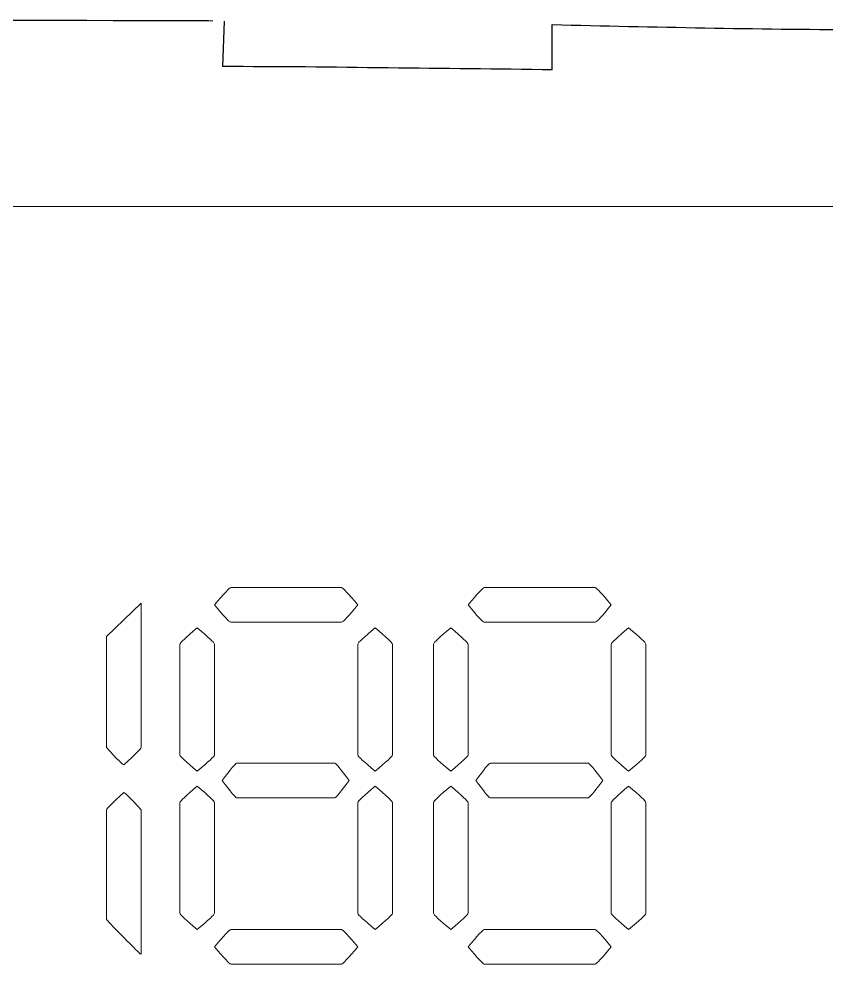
# Model space of a CAD drawing. Header units: millimetres. Extents: x -366 to 289, y -244 to 75.
# Drawn here: x -227.88 to -218.64, y 28.71 to 39.73 of the extents above; entities that cross this region are included whole.
import ezdxf

# ---------------------------------------------------------------- set-up
doc = ezdxf.new("R2010")
doc.units = ezdxf.units.MM
doc.header["$MEASUREMENT"] = 0
doc.layers.add('_U+56FE_U+5C42 1', color=7, linetype='Continuous')

# ---------------------------------------------------------------- blocks, each defined once
blk = doc.blocks.new('block 185')
at = {"layer": '_U+56FE_U+5C42 1', "color": 7, "lineweight": 25, "true_color": 0xffffff}
blk.add_open_spline([(-221.782, 39.147), (-222.408, 39.155), (-223.033, 39.162), (-223.659, 39.168)], degree=3, dxfattribs=at)
blk = doc.blocks.new('block 186')
at = {"layer": '_U+56FE_U+5C42 1', "color": 7, "lineweight": 25, "true_color": 0xffffff}
blk.add_open_spline([(-223.659, 39.168), (-224.291, 39.178), (-224.924, 39.183), (-225.556, 39.184)], degree=3, dxfattribs=at)
blk = doc.blocks.new('block 187')
at = {"layer": '_U+56FE_U+5C42 1', "color": 7, "lineweight": 25, "true_color": 0xffffff}
blk.add_open_spline([(-221.782, 39.147), (-221.781, 39.32), (-221.782, 39.492), (-221.783, 39.665)], degree=3, dxfattribs=at)
blk = doc.blocks.new('block 190')
at = {"layer": '_U+56FE_U+5C42 1', "color": 7, "lineweight": 25, "true_color": 0xffffff}
blk.add_lwpolyline([(-225.538, 39.705), (-225.556, 39.184)], dxfattribs=at)
blk = doc.blocks.new('block 191')
at = {"layer": '_U+56FE_U+5C42 1', "color": 7, "lineweight": 25, "true_color": 0xffffff}
blk.add_open_spline([(-221.783, 39.665), (-220.618, 39.637), (-219.452, 39.612), (-218.287, 39.607), (-217.272, 39.603), (-216.258, 39.614), (-215.243, 39.612), (-214.308, 39.61), (-213.373, 39.598), (-212.439, 39.597), (-211.603, 39.595), (-210.767, 39.603), (-209.932, 39.615), (-209.177, 39.626), (-208.421, 39.641), (-207.666, 39.654), (-206.887, 39.668), (-206.108, 39.679), (-205.328, 39.688), (-204.69, 39.695), (-204.052, 39.7), (-203.414, 39.679), (-202.869, 39.661), (-202.325, 39.623), (-201.784, 39.559), (-201.204, 39.49), (-200.628, 39.391), (-200.061, 39.253), (-199.563, 39.132), (-199.072, 38.981), (-198.597, 38.789), (-198.17, 38.616), (-197.755, 38.409), (-197.368, 38.157), (-197.013, 37.924), (-196.681, 37.653), (-196.388, 37.345), (-196.104, 37.045), (-195.855, 36.71), (-195.653, 36.349), (-195.447, 35.98), (-195.288, 35.585), (-195.178, 35.177), (-195.059, 34.734), (-194.997, 34.277), (-194.97, 33.819), (-194.942, 33.337), (-194.952, 32.854), (-194.954, 32.372), (-194.956, 31.862), (-194.95, 31.353), (-194.945, 30.843), (-194.941, 30.371), (-194.939, 29.899), (-194.937, 29.426), (-194.935, 29.025), (-194.933, 28.624), (-194.931, 28.222), (-194.929, 27.753), (-194.926, 27.283), (-194.924, 26.814), (-194.922, 26.214), (-194.919, 25.615), (-194.917, 25.015), (-194.914, 24.195), (-194.912, 23.375), (-194.911, 22.556), (-194.909, 21.448), (-194.907, 20.34), (-194.906, 19.233), (-194.905, 17.92), (-194.904, 16.607), (-194.904, 15.294), (-194.903, 14.163), (-194.902, 13.032), (-194.902, 11.901), (-194.902, 10.686), (-194.902, 9.471), (-194.902, 8.256), (-194.903, 7.059), (-194.903, 5.862), (-194.904, 4.665), (-194.905, 3.417), (-194.907, 2.168), (-194.909, 0.919), (-194.91, -0.103), (-194.912, -1.125), (-194.913, -2.147), (-194.914, -2.969), (-194.915, -3.791), (-194.917, -4.614), (-194.919, -5.466), (-194.922, -6.319), (-194.919, -7.172), (-194.917, -7.839), (-194.911, -8.506), (-194.933, -9.174), (-194.952, -9.776), (-194.994, -10.378), (-195.074, -10.975), (-195.149, -11.54), (-195.257, -12.101), (-195.405, -12.652), (-195.542, -13.159), (-195.712, -13.656), (-195.927, -14.135), (-196.128, -14.583), (-196.368, -15.015), (-196.649, -15.419), (-196.933, -15.828), (-197.258, -16.208), (-197.622, -16.549), (-197.999, -16.902), (-198.417, -17.213), (-198.863, -17.474), (-199.322, -17.742), (-199.81, -17.958), (-200.313, -18.128), (-200.857, -18.312), (-201.419, -18.441), (-201.987, -18.528), (-202.57, -18.617), (-203.16, -18.661), (-203.75, -18.679), (-204.377, -18.698), (-205.004, -18.688), (-205.632, -18.685), (-206.277, -18.681), (-206.921, -18.684), (-207.566, -18.684), (-208.159, -18.685), (-208.752, -18.683), (-209.346, -18.68), (-210.028, -18.678), (-210.71, -18.675), (-211.393, -18.671), (-212.055, -18.668), (-212.718, -18.665), (-213.38, -18.663), (-214.109, -18.66), (-214.838, -18.659), (-215.566, -18.659), (-216.314, -18.659), (-217.061, -18.661), (-217.808, -18.662), (-218.639, -18.662), (-219.471, -18.662), (-220.303, -18.665), (-221.452, -18.668), (-222.602, -18.676), (-223.751, -18.683)], degree=3, knots=[0, 0, 0, 0, 1, 1, 1, 2, 2, 2, 3, 3, 3, 4, 4, 4, 5, 5, 5, 6, 6, 6, 7, 7, 7, 8, 8, 8, 9, 9, 9, 10, 10, 10, 11, 11, 11, 12, 12, 12, 13, 13, 13, 14, 14, 14, 15, 15, 15, 16, 16, 16, 17, 17, 17, 18, 18, 18, 19, 19, 19, 20, 20, 20, 21, 21, 21, 22, 22, 22, 23, 23, 23, 24, 24, 24, 25, 25, 25, 26, 26, 26, 27, 27, 27, 28, 28, 28, 29, 29, 29, 30, 30, 30, 31, 31, 31, 32, 32, 32, 33, 33, 33, 34, 34, 34, 35, 35, 35, 36, 36, 36, 37, 37, 37, 38, 38, 38, 39, 39, 39, 40, 40, 40, 41, 41, 41, 42, 42, 42, 43, 43, 43, 44, 44, 44, 45, 45, 45, 46, 46, 46, 47, 47, 47, 48, 48, 48, 49, 49, 49, 50, 50, 50, 50], dxfattribs=at)
blk = doc.blocks.new('block 192')
at = {"layer": '_U+56FE_U+5C42 1', "color": 7, "lineweight": 25, "true_color": 0xffffff}
blk.add_open_spline([(-263.521, 0.611), (-263.524, 2.089), (-263.526, 3.567), (-263.527, 5.044), (-263.527, 6.538), (-263.526, 8.033), (-263.524, 9.527), (-263.523, 10.827), (-263.522, 12.128), (-263.521, 13.428), (-263.52, 14.677), (-263.518, 15.926), (-263.517, 17.174), (-263.516, 18.299), (-263.514, 19.424), (-263.514, 20.549), (-263.514, 21.561), (-263.515, 22.572), (-263.514, 23.584), (-263.513, 24.594), (-263.51, 25.605), (-263.485, 26.615), (-263.465, 27.411), (-263.431, 28.206), (-263.371, 29), (-263.318, 29.713), (-263.243, 30.424), (-263.142, 31.132), (-263.054, 31.75), (-262.946, 32.365), (-262.805, 32.974), (-262.674, 33.545), (-262.515, 34.11), (-262.313, 34.66), (-262.136, 35.144), (-261.925, 35.615), (-261.673, 36.064), (-261.445, 36.471), (-261.183, 36.858), (-260.882, 37.214), (-260.595, 37.555), (-260.272, 37.866), (-259.918, 38.136), (-259.535, 38.428), (-259.115, 38.671), (-258.675, 38.869), (-258.192, 39.087), (-257.684, 39.251), (-257.168, 39.374), (-256.58, 39.513), (-255.98, 39.6), (-255.377, 39.652), (-254.702, 39.71), (-226.342, 39.726), (-225.666, 39.709)], degree=3, knots=[0, 0, 0, 0, 1, 1, 1, 2, 2, 2, 3, 3, 3, 4, 4, 4, 5, 5, 5, 6, 6, 6, 7, 7, 7, 8, 8, 8, 9, 9, 9, 10, 10, 10, 11, 11, 11, 12, 12, 12, 13, 13, 13, 14, 14, 14, 15, 15, 15, 16, 16, 16, 17, 17, 17, 18, 18, 18, 18], dxfattribs=at)
blk = doc.blocks.new('block 182')
at = {"layer": '_U+56FE_U+5C42 1'}
for name in ['block 192', 'block 190', 'block 191', 'block 187', 'block 186', 'block 185']:
    blk.add_blockref(name, (0, 0), dxfattribs=at)
blk = doc.blocks.new('block 180')
at = {"layer": '_U+56FE_U+5C42 1'}
blk.add_blockref('block 182', (0, 0), dxfattribs=at)
blk = doc.blocks.new('block 885')
at = {"layer": '_U+56FE_U+5C42 1', "lineweight": 0}
for points, knots in [([(-225.462, 33.219), (-225.462, 33.219), (-224.193, 33.219), (-224.193, 33.219), (-224.178, 33.217), (-224.116, 33.151), (-224.008, 33.021), (-224.116, 32.891), (-224.178, 32.825), (-224.193, 32.822), (-224.193, 32.822), (-225.462, 32.822), (-225.462, 32.822), (-225.478, 32.825), (-225.539, 32.891), (-225.647, 33.021), (-225.539, 33.151), (-225.478, 33.217), (-225.462, 33.219)], [0, 0, 0, 0, 1, 1, 1, 2, 2, 2, 3, 3, 3, 4, 4, 4, 5, 5, 5, 6, 6, 6, 6]), ([(-222.561, 33.219), (-222.561, 33.219), (-221.291, 33.219), (-221.291, 33.219), (-221.276, 33.217), (-221.214, 33.151), (-221.106, 33.021), (-221.214, 32.891), (-221.276, 32.825), (-221.291, 32.822), (-221.291, 32.822), (-222.561, 32.822), (-222.561, 32.822), (-222.576, 32.825), (-222.638, 32.891), (-222.746, 33.021), (-222.638, 33.151), (-222.576, 33.217), (-222.561, 33.219)], [0, 0, 0, 0, 1, 1, 1, 2, 2, 2, 3, 3, 3, 4, 4, 4, 5, 5, 5, 6, 6, 6, 6]), ([(-226.488, 33.041), (-226.488, 33.041), (-226.488, 31.389), (-226.488, 31.389), (-226.488, 31.378), (-226.554, 31.311), (-226.686, 31.19), (-226.697, 31.19), (-226.764, 31.256), (-226.885, 31.389), (-226.885, 31.389), (-226.885, 32.658), (-226.885, 32.658), (-226.885, 32.658), (-226.488, 33.041), (-226.488, 33.041)], [0, 0, 0, 0, 1, 1, 1, 2, 2, 2, 3, 3, 3, 4, 4, 4, 5, 5, 5, 5]), ([(-225.846, 32.758), (-225.716, 32.65), (-225.65, 32.588), (-225.647, 32.573), (-225.647, 32.573), (-225.647, 31.303), (-225.647, 31.303), (-225.65, 31.288), (-225.716, 31.226), (-225.846, 31.118), (-225.976, 31.226), (-226.042, 31.288), (-226.044, 31.303), (-226.044, 31.303), (-226.044, 32.573), (-226.044, 32.573), (-226.042, 32.588), (-225.976, 32.65), (-225.846, 32.758)], [0, 0, 0, 0, 1, 1, 1, 2, 2, 2, 3, 3, 3, 4, 4, 4, 5, 5, 5, 6, 6, 6, 6]), ([(-223.809, 32.758), (-223.679, 32.65), (-223.613, 32.588), (-223.611, 32.573), (-223.611, 32.573), (-223.611, 31.303), (-223.611, 31.303), (-223.613, 31.288), (-223.679, 31.226), (-223.809, 31.118), (-223.939, 31.226), (-224.006, 31.288), (-224.008, 31.303), (-224.008, 31.303), (-224.008, 32.573), (-224.008, 32.573), (-224.006, 32.588), (-223.939, 32.65), (-223.809, 32.758)], [0, 0, 0, 0, 1, 1, 1, 2, 2, 2, 3, 3, 3, 4, 4, 4, 5, 5, 5, 6, 6, 6, 6]), ([(-222.944, 32.758), (-222.814, 32.65), (-222.748, 32.588), (-222.746, 32.573), (-222.746, 32.573), (-222.746, 31.303), (-222.746, 31.303), (-222.748, 31.288), (-222.814, 31.226), (-222.944, 31.118), (-223.074, 31.226), (-223.14, 31.288), (-223.142, 31.303), (-223.142, 31.303), (-223.142, 32.573), (-223.142, 32.573), (-223.14, 32.588), (-223.074, 32.65), (-222.944, 32.758)], [0, 0, 0, 0, 1, 1, 1, 2, 2, 2, 3, 3, 3, 4, 4, 4, 5, 5, 5, 6, 6, 6, 6]), ([(-220.908, 32.758), (-220.778, 32.65), (-220.712, 32.588), (-220.71, 32.573), (-220.71, 32.573), (-220.71, 31.303), (-220.71, 31.303), (-220.712, 31.288), (-220.778, 31.226), (-220.908, 31.118), (-221.038, 31.226), (-221.104, 31.288), (-221.106, 31.303), (-221.106, 31.303), (-221.106, 32.573), (-221.106, 32.573), (-221.104, 32.588), (-221.038, 32.65), (-220.908, 32.758)], [0, 0, 0, 0, 1, 1, 1, 2, 2, 2, 3, 3, 3, 4, 4, 4, 5, 5, 5, 6, 6, 6, 6]), ([(-225.395, 31.209), (-225.395, 31.209), (-224.271, 31.209), (-224.271, 31.209), (-224.257, 31.207), (-224.202, 31.141), (-224.107, 31.011), (-224.202, 30.881), (-224.257, 30.815), (-224.271, 30.813), (-224.271, 30.813), (-225.395, 30.813), (-225.395, 30.813), (-225.409, 30.815), (-225.463, 30.881), (-225.559, 31.011), (-225.463, 31.141), (-225.409, 31.207), (-225.395, 31.209)], [0, 0, 0, 0, 1, 1, 1, 2, 2, 2, 3, 3, 3, 4, 4, 4, 5, 5, 5, 6, 6, 6, 6]), ([(-222.493, 31.209), (-222.493, 31.209), (-221.369, 31.209), (-221.369, 31.209), (-221.356, 31.207), (-221.301, 31.141), (-221.205, 31.011), (-221.301, 30.881), (-221.356, 30.815), (-221.369, 30.813), (-221.369, 30.813), (-222.493, 30.813), (-222.493, 30.813), (-222.507, 30.815), (-222.562, 30.881), (-222.657, 31.011), (-222.562, 31.141), (-222.507, 31.207), (-222.493, 31.209)], [0, 0, 0, 0, 1, 1, 1, 2, 2, 2, 3, 3, 3, 4, 4, 4, 5, 5, 5, 6, 6, 6, 6]), ([(-226.686, 30.873), (-226.675, 30.873), (-226.609, 30.807), (-226.488, 30.675), (-226.488, 30.675), (-226.488, 29.022), (-226.488, 29.022), (-226.499, 29.022), (-226.631, 29.154), (-226.885, 29.418), (-226.885, 29.418), (-226.885, 30.675), (-226.885, 30.675), (-226.885, 30.686), (-226.819, 30.752), (-226.686, 30.873)], [0, 0, 0, 0, 1, 1, 1, 2, 2, 2, 3, 3, 3, 4, 4, 4, 5, 5, 5, 5]), ([(-225.846, 30.945), (-225.716, 30.837), (-225.65, 30.775), (-225.647, 30.76), (-225.647, 30.76), (-225.647, 29.491), (-225.647, 29.491), (-225.65, 29.475), (-225.716, 29.413), (-225.846, 29.305), (-225.976, 29.413), (-226.042, 29.475), (-226.044, 29.491), (-226.044, 29.491), (-226.044, 30.76), (-226.044, 30.76), (-226.042, 30.775), (-225.976, 30.837), (-225.846, 30.945)], [0, 0, 0, 0, 1, 1, 1, 2, 2, 2, 3, 3, 3, 4, 4, 4, 5, 5, 5, 6, 6, 6, 6]), ([(-223.809, 30.945), (-223.679, 30.837), (-223.613, 30.775), (-223.611, 30.76), (-223.611, 30.76), (-223.611, 29.49), (-223.611, 29.49), (-223.613, 29.475), (-223.679, 29.413), (-223.809, 29.305), (-223.939, 29.413), (-224.006, 29.475), (-224.008, 29.49), (-224.008, 29.49), (-224.008, 30.76), (-224.008, 30.76), (-224.006, 30.775), (-223.939, 30.837), (-223.809, 30.945)], [0, 0, 0, 0, 1, 1, 1, 2, 2, 2, 3, 3, 3, 4, 4, 4, 5, 5, 5, 6, 6, 6, 6]), ([(-222.944, 30.945), (-222.814, 30.837), (-222.748, 30.775), (-222.746, 30.76), (-222.746, 30.76), (-222.746, 29.491), (-222.746, 29.491), (-222.748, 29.475), (-222.814, 29.413), (-222.944, 29.305), (-223.074, 29.413), (-223.14, 29.475), (-223.142, 29.491), (-223.142, 29.491), (-223.142, 30.76), (-223.142, 30.76), (-223.14, 30.775), (-223.074, 30.837), (-222.944, 30.945)], [0, 0, 0, 0, 1, 1, 1, 2, 2, 2, 3, 3, 3, 4, 4, 4, 5, 5, 5, 6, 6, 6, 6]), ([(-220.908, 30.945), (-220.778, 30.837), (-220.712, 30.775), (-220.71, 30.76), (-220.71, 30.76), (-220.71, 29.49), (-220.71, 29.49), (-220.712, 29.475), (-220.778, 29.413), (-220.908, 29.305), (-221.038, 29.413), (-221.104, 29.475), (-221.106, 29.49), (-221.106, 29.49), (-221.106, 30.76), (-221.106, 30.76), (-221.104, 30.775), (-221.038, 30.837), (-220.908, 30.945)], [0, 0, 0, 0, 1, 1, 1, 2, 2, 2, 3, 3, 3, 4, 4, 4, 5, 5, 5, 6, 6, 6, 6]), ([(-225.462, 29.305), (-225.462, 29.305), (-224.193, 29.305), (-224.193, 29.305), (-224.178, 29.303), (-224.116, 29.237), (-224.008, 29.107), (-224.116, 28.977), (-224.178, 28.911), (-224.193, 28.909), (-224.193, 28.909), (-225.462, 28.909), (-225.462, 28.909), (-225.478, 28.911), (-225.539, 28.977), (-225.647, 29.107), (-225.539, 29.237), (-225.478, 29.303), (-225.462, 29.305)], [0, 0, 0, 0, 1, 1, 1, 2, 2, 2, 3, 3, 3, 4, 4, 4, 5, 5, 5, 6, 6, 6, 6]), ([(-222.561, 29.305), (-222.561, 29.305), (-221.291, 29.305), (-221.291, 29.305), (-221.276, 29.303), (-221.214, 29.237), (-221.106, 29.107), (-221.214, 28.977), (-221.276, 28.911), (-221.291, 28.909), (-221.291, 28.909), (-222.561, 28.909), (-222.561, 28.909), (-222.576, 28.911), (-222.638, 28.977), (-222.746, 29.107), (-222.638, 29.237), (-222.576, 29.303), (-222.561, 29.305)], [0, 0, 0, 0, 1, 1, 1, 2, 2, 2, 3, 3, 3, 4, 4, 4, 5, 5, 5, 6, 6, 6, 6])]:
    blk.add_open_spline(points, degree=3, knots=knots, dxfattribs=at)
blk = doc.blocks.new('block 730')
at = {"layer": '_U+56FE_U+5C42 1'}
blk.add_blockref('block 885', (0, 0), dxfattribs=at)

msp = doc.modelspace()

# ---------------------------------------------------------------- linework, layer by layer
at = {"layer": '_U+56FE_U+5C42 1', "lineweight": 0}
msp.add_open_spline([(-258.204, 37.583), (-258.204, 37.583), (-200.656, 37.583), (-200.656, 37.583), (-198.432, 37.583), (-196.63, 35.781), (-196.63, 33.557), (-196.63, 33.557), (-196.63, -12.597), (-196.63, -12.597), (-196.63, -14.82), (-198.432, -16.623), (-200.656, -16.623), (-200.656, -16.623), (-218.052, -16.623), (-218.052, -16.623), (-218.052, -16.623), (-218.052, -7.025), (-218.052, -7.025), (-218.052, -7.025), (-229.039, -7.025), (-229.039, -7.025), (-229.039, -7.025), (-229.039, -16.623), (-229.039, -16.623), (-229.039, -16.623), (-257.773, -16.623), (-257.773, -16.623), (-259.996, -16.623), (-261.799, -14.82), (-261.799, -12.597), (-261.799, -12.597), (-261.799, 33.988), (-261.799, 33.988), (-261.799, 35.974), (-260.19, 37.583), (-258.204, 37.583)], degree=3, knots=[0, 0, 0, 0, 1, 1, 1, 2, 2, 2, 3, 3, 3, 4, 4, 4, 5, 5, 5, 6, 6, 6, 7, 7, 7, 8, 8, 8, 9, 9, 9, 10, 10, 10, 11, 11, 11, 12, 12, 12, 12], dxfattribs=at)

# ---------------------------------------------------------------- block references
at = {"layer": '_U+56FE_U+5C42 1'}
for name in ['block 180', 'block 730']:
    msp.add_blockref(name, (0, 0), dxfattribs=at)

doc.saveas('drawing.dxf')
